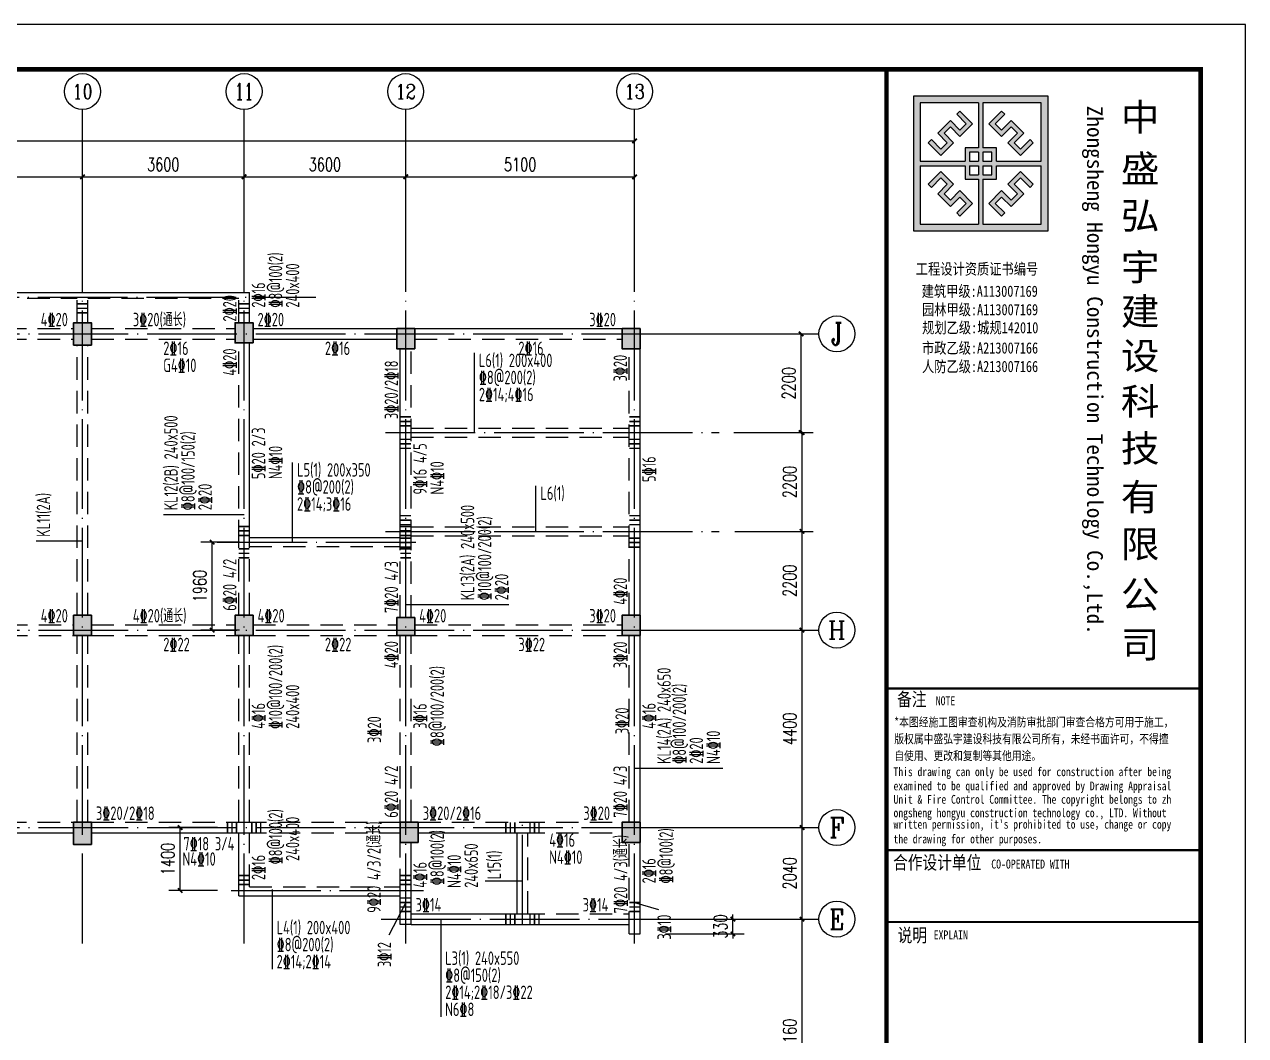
# Model space of a CAD drawing. Extents: x 1051052 to 1482120, y -981644 to -673261.
# Drawn here: x 1324556 to 1351758, y -962175 to -939644 of the extents above; entities that cross this region are included whole.
import ezdxf
from ezdxf.enums import TextEntityAlignment as Align

# ---------------------------------------------------------------- set-up
doc = ezdxf.new("R2010")
doc.units = 0
doc.header["$LTSCALE"] = 1000
doc.header["$MEASUREMENT"] = 0
doc.linetypes.add('DOTE', pattern=[2.42, 2, -0.2, 0.02, -0.2])
doc.linetypes.add('线型3', pattern=[750, 500, -250])
for name, color, linetype in [('AXIS', 3, 'Continuous'), ('AXIS_TEXT', 7, 'Continuous'), ('DOTE', 1, 'DOTE'), ('PUB_DIM', 3, 'Continuous'), ('TK', 142, 'Continuous'), ('填充', 8, 'Continuous')]:
    doc.layers.add(name, color=color, linetype=linetype)
for name, color, linetype, lineweight in [('BEAM', 4, 'Continuous', 25), ('BEAM-DASH', 4, '线型3', 25), ('BEAM-JZ-H', 2, 'Continuous', 25), ('BEAM-JZ-NUM-H', 6, 'Continuous', 25), ('BEAM-JZ-NUM-V', 6, 'Continuous', 25), ('BEAM-JZ-V', 2, 'Continuous', 25), ('BEAM-REINGJ', 1, 'Continuous', 50), ('BEAM-REINGJ-TEXT', 7, 'Continuous', 25), ('BEAM-YW-H', 7, 'Continuous', 25), ('BEAM-YW-V', 7, 'Continuous', 25), ('COLU', 2, 'Continuous', 30)]:
    doc.layers.add(name, color=color, linetype=linetype, lineweight=lineweight)
doc.layers.add('COLU-HATCH', color=7, linetype='Continuous', lineweight=25, true_color=0x5b5b5b)
doc.styles.add('_TCH_AXIS', font='COMPLEX', dxfattribs={"bigfont": 'GBCBIG'})
doc.styles.add('_TCH_DIM_T3', font='SIMPLEX', dxfattribs={"width": 0.705882, "bigfont": 'GBCBIG'})
doc.styles.add('COMPLEX', font='COMPLEX')
doc.styles.add('HYZT1', font='', dxfattribs={"width": 0.8})
doc.styles.add('HYZT2', font='simhei_0.ttf', dxfattribs={"width": 0.8})
doc.styles.add('TSSD_Dimension', font='Tssdeng.shx', dxfattribs={"width": 0.7, "bigfont": 'Hztxt.shx'})
doc.styles.get('HYZT1').set_extended_font_data('SimSun')
doc.dimstyles.new('_TCH_ARCH&&100', dxfattribs={"dimtxt": 297.5, "dimasz": 100, "dimexe": 250, "dimexo": 300, "dimgap": 126.25, "dimtad": 1, "dimdec": 0, "dimzin": 0, "dimdsep": 46, "dimtxsty": '_TCH_DIM_T3', "dimblk": 'ARCHTICK', "dimcen": 0.09, "dimclrt": 7, "dimazin": 2, "dimtfac": 1, "dimtdec": 0, "dimtix": 1, "dimtmove": 2, "dimatfit": 3, "dimfxl": 0, "dimtolj": 1, "dimtzin": 0, "dimarcsym": 0})

# ---------------------------------------------------------------- blocks, each defined once
blk = doc.blocks.new('_ArchTick')
at = {"color": 0, "linetype": 'ByBlock', "const_width": 0.4}
blk.add_lwpolyline([(-0.5, -0.5), (0.5, 0.5)], dxfattribs=at)
blk = doc.blocks.new('*D300')
at = {"layer": 'AXIS', "color": 0, "lineweight": -2, "transparency": 16777216}
for p, q in [((1340378, -959580), (1342128, -959580)), ((1341878, -964740), (1341878, -959580)), ((1340378, -964740), (1342128, -964740))]:
    blk.add_line(p, q, dxfattribs=at)
at = {"layer": 'Defpoints', "color": 0, "transparency": 16777216}
for p in [(1339378, -959580), (1341878, -959580), (1339378, -964740)]:
    blk.add_point(p, dxfattribs=at)
at = {"layer": 'AXIS', "color": 0, "lineweight": -2, "transparency": 16777216, "xscale": 100, "yscale": 100, "zscale": 100}
for p, rotation in [((1341878, -959580), 90), ((1341878, -964740), 270)]:
    blk.add_blockref('_ArchTick', p, dxfattribs=dict(at, rotation=rotation))
at = {"layer": 'AXIS', "color": 7, "transparency": 16777216, "insert": (1341603, -962160), "char_height": 297.5, "attachment_point": 5, "rotation": 90, "style": '_TCH_DIM_T3'}
blk.add_mtext('\\A1;5160', dxfattribs=at)
blk = doc.blocks.new('*D301')
at = {"layer": 'AXIS', "color": 0, "lineweight": -2, "transparency": 16777216}
for p, q in [((1340378, -957540), (1342128, -957540)), ((1341878, -959580), (1341878, -957540)), ((1340378, -959580), (1342128, -959580))]:
    blk.add_line(p, q, dxfattribs=at)
at = {"layer": 'Defpoints', "color": 0, "transparency": 16777216}
for p in [(1339378, -957540), (1341878, -957540), (1339378, -959580)]:
    blk.add_point(p, dxfattribs=at)
at = {"layer": 'AXIS', "color": 0, "lineweight": -2, "transparency": 16777216, "xscale": 100, "yscale": 100, "zscale": 100}
for p, rotation in [((1341878, -957540), 90), ((1341878, -959580), 270)]:
    blk.add_blockref('_ArchTick', p, dxfattribs=dict(at, rotation=rotation))
at = {"layer": 'AXIS', "color": 7, "transparency": 16777216, "insert": (1341603, -958560), "char_height": 297.5, "attachment_point": 5, "rotation": 90, "style": '_TCH_DIM_T3'}
blk.add_mtext('\\A1;2040', dxfattribs=at)
blk = doc.blocks.new('*D302')
at = {"layer": 'AXIS', "color": 0, "lineweight": -2, "transparency": 16777216}
for p, q in [((1340378, -953140), (1342128, -953140)), ((1341878, -957540), (1341878, -953140)), ((1340378, -957540), (1342128, -957540))]:
    blk.add_line(p, q, dxfattribs=at)
at = {"layer": 'Defpoints', "color": 0, "transparency": 16777216}
for p in [(1339378, -953140), (1341878, -953140), (1339378, -957540)]:
    blk.add_point(p, dxfattribs=at)
at = {"layer": 'AXIS', "color": 0, "lineweight": -2, "transparency": 16777216, "xscale": 100, "yscale": 100, "zscale": 100}
for p, rotation in [((1341878, -953140), 90), ((1341878, -957540), 270)]:
    blk.add_blockref('_ArchTick', p, dxfattribs=dict(at, rotation=rotation))
at = {"layer": 'AXIS', "color": 7, "transparency": 16777216, "insert": (1341603, -955340), "char_height": 297.5, "attachment_point": 5, "rotation": 90, "style": '_TCH_DIM_T3'}
blk.add_mtext('\\A1;4400', dxfattribs=at)
blk = doc.blocks.new('*D313')
at = {"layer": 'AXIS', "color": 0, "lineweight": -2, "transparency": 16777216}
for p, q in [((1322249, -944540), (1322249, -942790)), ((1325849, -944540), (1325849, -942790)), ((1322249, -943040), (1325849, -943040))]:
    blk.add_line(p, q, dxfattribs=at)
at = {"layer": 'Defpoints', "color": 0, "transparency": 16777216}
for p in [(1325849, -943040), (1322249, -945540), (1325849, -945540)]:
    blk.add_point(p, dxfattribs=at)
at = {"layer": 'AXIS', "color": 0, "lineweight": -2, "transparency": 16777216, "xscale": 100, "yscale": 100, "zscale": 100, "rotation": 180}
blk.add_blockref('_ArchTick', (1322249, -943040), dxfattribs=at)
at = {"layer": 'AXIS', "color": 0, "lineweight": -2, "transparency": 16777216, "xscale": 100, "yscale": 100, "zscale": 100}
blk.add_blockref('_ArchTick', (1325849, -943040), dxfattribs=at)
at = {"layer": 'AXIS', "color": 7, "transparency": 16777216, "insert": (1324049, -942765), "char_height": 297.5, "attachment_point": 5, "style": '_TCH_DIM_T3'}
blk.add_mtext('\\A1;3600', dxfattribs=at)
blk = doc.blocks.new('*D314')
at = {"layer": 'AXIS', "color": 0, "lineweight": -2, "transparency": 16777216}
for p, q in [((1325849, -944540), (1325849, -942790)), ((1329449, -944540), (1329449, -942790)), ((1325849, -943040), (1329449, -943040))]:
    blk.add_line(p, q, dxfattribs=at)
at = {"layer": 'Defpoints', "color": 0, "transparency": 16777216}
for p in [(1329449, -943040), (1325849, -945540), (1329449, -945540)]:
    blk.add_point(p, dxfattribs=at)
at = {"layer": 'AXIS', "color": 0, "lineweight": -2, "transparency": 16777216, "xscale": 100, "yscale": 100, "zscale": 100, "rotation": 180}
blk.add_blockref('_ArchTick', (1325849, -943040), dxfattribs=at)
at = {"layer": 'AXIS', "color": 0, "lineweight": -2, "transparency": 16777216, "xscale": 100, "yscale": 100, "zscale": 100}
blk.add_blockref('_ArchTick', (1329449, -943040), dxfattribs=at)
at = {"layer": 'AXIS', "color": 7, "transparency": 16777216, "insert": (1327649, -942765), "char_height": 297.5, "attachment_point": 5, "style": '_TCH_DIM_T3'}
blk.add_mtext('\\A1;3600', dxfattribs=at)
blk = doc.blocks.new('*D315')
at = {"layer": 'AXIS', "color": 0, "lineweight": -2, "transparency": 16777216}
for p, q in [((1329449, -944540), (1329449, -942790)), ((1333049, -944540), (1333049, -942790)), ((1329449, -943040), (1333049, -943040))]:
    blk.add_line(p, q, dxfattribs=at)
at = {"layer": 'Defpoints', "color": 0, "transparency": 16777216}
for p in [(1333049, -943040), (1329449, -945540), (1333049, -945540)]:
    blk.add_point(p, dxfattribs=at)
at = {"layer": 'AXIS', "color": 0, "lineweight": -2, "transparency": 16777216, "xscale": 100, "yscale": 100, "zscale": 100, "rotation": 180}
blk.add_blockref('_ArchTick', (1329449, -943040), dxfattribs=at)
at = {"layer": 'AXIS', "color": 0, "lineweight": -2, "transparency": 16777216, "xscale": 100, "yscale": 100, "zscale": 100}
blk.add_blockref('_ArchTick', (1333049, -943040), dxfattribs=at)
at = {"layer": 'AXIS', "color": 7, "transparency": 16777216, "insert": (1331249, -942765), "char_height": 297.5, "attachment_point": 5, "style": '_TCH_DIM_T3'}
blk.add_mtext('\\A1;3600', dxfattribs=at)
blk = doc.blocks.new('*D316')
at = {"layer": 'AXIS', "color": 0, "lineweight": -2, "transparency": 16777216}
for p, q in [((1333049, -944540), (1333049, -942790)), ((1338149, -944540), (1338149, -942790)), ((1333049, -943040), (1338149, -943040))]:
    blk.add_line(p, q, dxfattribs=at)
at = {"layer": 'Defpoints', "color": 0, "transparency": 16777216}
for p in [(1338149, -943040), (1333049, -945540), (1338149, -945540)]:
    blk.add_point(p, dxfattribs=at)
at = {"layer": 'AXIS', "color": 0, "lineweight": -2, "transparency": 16777216, "xscale": 100, "yscale": 100, "zscale": 100, "rotation": 180}
blk.add_blockref('_ArchTick', (1333049, -943040), dxfattribs=at)
at = {"layer": 'AXIS', "color": 0, "lineweight": -2, "transparency": 16777216, "xscale": 100, "yscale": 100, "zscale": 100}
blk.add_blockref('_ArchTick', (1338149, -943040), dxfattribs=at)
at = {"layer": 'AXIS', "color": 7, "transparency": 16777216, "insert": (1335599, -942765), "char_height": 297.5, "attachment_point": 5, "style": '_TCH_DIM_T3'}
blk.add_mtext('\\A1;5100', dxfattribs=at)
blk = doc.blocks.new('*D317')
at = {"layer": 'AXIS', "color": 0, "lineweight": -2, "transparency": 16777216}
for p, q in [((1299249, -943740), (1299249, -941990)), ((1338149, -943740), (1338149, -941990)), ((1299249, -942240), (1338149, -942240))]:
    blk.add_line(p, q, dxfattribs=at)
at = {"layer": 'Defpoints', "color": 0, "transparency": 16777216}
for p in [(1338149, -942240), (1299249, -945540), (1338149, -945540)]:
    blk.add_point(p, dxfattribs=at)
at = {"layer": 'AXIS', "color": 0, "lineweight": -2, "transparency": 16777216, "xscale": 100, "yscale": 100, "zscale": 100, "rotation": 180}
blk.add_blockref('_ArchTick', (1299249, -942240), dxfattribs=at)
at = {"layer": 'AXIS', "color": 0, "lineweight": -2, "transparency": 16777216, "xscale": 100, "yscale": 100, "zscale": 100}
blk.add_blockref('_ArchTick', (1338149, -942240), dxfattribs=at)
at = {"layer": 'AXIS', "color": 7, "transparency": 16777216, "insert": (1318699, -941965), "char_height": 297.5, "attachment_point": 5, "style": '_TCH_DIM_T3'}
blk.add_mtext('\\A1;38900', dxfattribs=at)
blk = doc.blocks.new('_AXISO')
blk.add_circle((0, 0), 0.5)
at = {"layer": 'AXIS_TEXT', "style": 'COMPLEX', "width": 1.041667}
blk.add_attdef('A', text='', height=0.56, dxfattribs=at).set_placement((-0.25, -0.28), (0.25, -0.28), align=Align.FIT)
blk = doc.blocks.new('*D335')
at = {"layer": 'AXIS', "color": 0, "lineweight": -2, "transparency": 16777216}
for p, q in [((1328858, -957540), (1327774, -957540)), ((1328024, -958940), (1328024, -957540)), ((1328858, -958940), (1327774, -958940))]:
    blk.add_line(p, q, dxfattribs=at)
at = {"layer": 'Defpoints', "color": 0, "transparency": 16777216}
for p in [(1328024, -957540), (1329158, -957540), (1329158, -958940)]:
    blk.add_point(p, dxfattribs=at)
at = {"layer": 'AXIS', "color": 0, "lineweight": -2, "transparency": 16777216, "xscale": 100, "yscale": 100, "zscale": 100}
for p, rotation in [((1328024, -957540), 90), ((1328024, -958940), 270)]:
    blk.add_blockref('_ArchTick', p, dxfattribs=dict(at, rotation=rotation))
at = {"layer": 'AXIS', "color": 7, "transparency": 16777216, "insert": (1327749, -958240), "char_height": 297.5, "attachment_point": 5, "rotation": 90, "style": '_TCH_DIM_T3'}
blk.add_mtext('\\A1;1400', dxfattribs=at)
blk = doc.blocks.new('*D337')
at = {"layer": 'AXIS', "color": 0, "lineweight": -2, "transparency": 16777216}
for p, q in [((1340378, -950940), (1342128, -950940)), ((1341878, -953140), (1341878, -950940)), ((1340378, -953140), (1342128, -953140))]:
    blk.add_line(p, q, dxfattribs=at)
at = {"layer": 'Defpoints', "color": 0, "transparency": 16777216}
for p in [(1340029, -950940), (1341878, -950940), (1339378, -953140)]:
    blk.add_point(p, dxfattribs=at)
at = {"layer": 'AXIS', "color": 0, "lineweight": -2, "transparency": 16777216, "xscale": 100, "yscale": 100, "zscale": 100}
for p, rotation in [((1341878, -950940), 90), ((1341878, -953140), 270)]:
    blk.add_blockref('_ArchTick', p, dxfattribs=dict(at, rotation=rotation))
at = {"layer": 'AXIS', "color": 7, "transparency": 16777216, "insert": (1341603, -952040), "char_height": 297.5, "attachment_point": 5, "rotation": 90, "style": '_TCH_DIM_T3'}
blk.add_mtext('\\A1;2200', dxfattribs=at)
blk = doc.blocks.new('*D338')
at = {"layer": 'AXIS', "color": 0, "lineweight": -2, "transparency": 16777216}
for p, q in [((1340378, -948740), (1342128, -948740)), ((1341878, -950940), (1341878, -948740)), ((1340378, -950940), (1342128, -950940))]:
    blk.add_line(p, q, dxfattribs=at)
at = {"layer": 'Defpoints', "color": 0, "transparency": 16777216}
for p in [(1340029, -948740), (1341878, -948740), (1340029, -950940)]:
    blk.add_point(p, dxfattribs=at)
at = {"layer": 'AXIS', "color": 0, "lineweight": -2, "transparency": 16777216, "xscale": 100, "yscale": 100, "zscale": 100}
for p, rotation in [((1341878, -948740), 90), ((1341878, -950940), 270)]:
    blk.add_blockref('_ArchTick', p, dxfattribs=dict(at, rotation=rotation))
at = {"layer": 'AXIS', "color": 7, "transparency": 16777216, "insert": (1341603, -949840), "char_height": 297.5, "attachment_point": 5, "rotation": 90, "style": '_TCH_DIM_T3'}
blk.add_mtext('\\A1;2200', dxfattribs=at)
blk = doc.blocks.new('*D339')
at = {"layer": 'AXIS', "color": 0, "lineweight": -2, "transparency": 16777216}
for p, q in [((1340357, -946540), (1342107, -946540)), ((1341857, -948740), (1341857, -946540)), ((1340357, -948740), (1342107, -948740))]:
    blk.add_line(p, q, dxfattribs=at)
at = {"layer": 'Defpoints', "color": 0, "transparency": 16777216}
for p in [(1339887, -946540), (1341857, -946540), (1340029, -948740)]:
    blk.add_point(p, dxfattribs=at)
at = {"layer": 'AXIS', "color": 0, "lineweight": -2, "transparency": 16777216, "xscale": 100, "yscale": 100, "zscale": 100}
for p, rotation in [((1341857, -946540), 90), ((1341857, -948740), 270)]:
    blk.add_blockref('_ArchTick', p, dxfattribs=dict(at, rotation=rotation))
at = {"layer": 'AXIS', "color": 7, "transparency": 16777216, "insert": (1341582, -947640), "char_height": 297.5, "attachment_point": 5, "rotation": 90, "style": '_TCH_DIM_T3'}
blk.add_mtext('\\A1;2200', dxfattribs=at)
blk = doc.blocks.new('A$C05385F37')
at = {"layer": 'TK'}
h = blk.add_hatch(color=256, dxfattribs=at)
h.paths.add_polyline_path([(-4400, -1600), (-7400, -1600), (-7400, -4600), (-4400, -4600)])
h.paths.add_polyline_path([(-4550, -3150), (-4550, -4450), (-5850, -4450), (-5850, -3450), (-5550, -3450), (-5550, -3150)], flags=16)
h.paths.add_polyline_path([(-4550, -3050), (-5550, -3050), (-5550, -2750), (-5850, -2750), (-5850, -1750), (-4550, -1750)], flags=16)
h.paths.add_polyline_path([(-4730, -3563), (-4801, -3634), (-5013, -3422), (-5154, -3563), (-4943, -3775), (-5225, -4058), (-5437, -3846), (-5578, -3987), (-5366, -4199), (-5437, -4270), (-5720, -3987), (-5437, -3704), (-5225, -3917), (-5084, -3775), (-5296, -3563), (-5013, -3280)], flags=0)
h.paths.add_polyline_path([(-5013, -2920), (-5296, -2637), (-5084, -2425), (-5225, -2283), (-5437, -2496), (-5720, -2213), (-5437, -1930), (-5366, -2001), (-5578, -2213), (-5437, -2354), (-5225, -2142), (-4943, -2425), (-5154, -2637), (-5013, -2778), (-4801, -2566), (-4730, -2637)], flags=0)
h.paths.add_polyline_path([(-5650, -3150), (-5650, -3350), (-5850, -3350), (-5850, -3150)], flags=16)
h.paths.add_polyline_path([(-5650, -3050), (-5850, -3050), (-5850, -2850), (-5650, -2850)], flags=16)
h.paths.add_polyline_path([(-5950, -3150), (-5950, -3350), (-6150, -3350), (-6150, -3150)], flags=16)
h.paths.add_polyline_path([(-5950, -3050), (-6150, -3050), (-6150, -2850), (-5950, -2850)], flags=16)
h.paths.add_polyline_path([(-5950, -3450), (-5950, -4450), (-7250, -4450), (-7250, -3150), (-6250, -3150), (-6250, -3450)], flags=16)
h.paths.add_polyline_path([(-5950, -2750), (-6250, -2750), (-6250, -3050), (-7250, -3050), (-7250, -1750), (-5950, -1750)], flags=16)
h.paths.add_polyline_path([(-6080, -3987), (-6363, -4270), (-6434, -4199), (-6222, -3987), (-6363, -3846), (-6575, -4058), (-6857, -3775), (-6646, -3563), (-6787, -3422), (-6999, -3634), (-7070, -3563), (-6787, -3280), (-6504, -3563), (-6716, -3775), (-6575, -3917), (-6363, -3704)], flags=0)
h.paths.add_polyline_path([(-6080, -2213), (-6363, -2496), (-6575, -2283), (-6716, -2425), (-6504, -2637), (-6787, -2920), (-7070, -2637), (-6999, -2566), (-6787, -2778), (-6646, -2637), (-6857, -2425), (-6575, -2142), (-6363, -2354), (-6222, -2213), (-6434, -2001), (-6363, -1930)], flags=0)
for points in [[(-6575, -2283), (-6363, -2496), (-6080, -2213), (-6363, -1930), (-6434, -2001), (-6222, -2213), (-6363, -2354), (-6575, -2142), (-6857, -2425), (-6646, -2637), (-6787, -2778), (-6999, -2566), (-7070, -2637), (-6787, -2920), (-6504, -2637), (-6716, -2425)], [(-5084, -2425), (-5296, -2637), (-5013, -2920), (-4730, -2637), (-4801, -2566), (-5013, -2778), (-5154, -2637), (-4943, -2425), (-5225, -2142), (-5437, -2354), (-5578, -2213), (-5366, -2001), (-5437, -1930), (-5720, -2213), (-5437, -2496), (-5225, -2283)], [(-6716, -3775), (-6504, -3563), (-6787, -3280), (-7070, -3563), (-6999, -3634), (-6787, -3422), (-6646, -3563), (-6857, -3775), (-6575, -4058), (-6363, -3846), (-6222, -3987), (-6434, -4199), (-6363, -4270), (-6080, -3987), (-6363, -3704), (-6575, -3917)], [(-5225, -3917), (-5437, -3704), (-5720, -3987), (-5437, -4270), (-5366, -4199), (-5578, -3987), (-5437, -3846), (-5225, -4058), (-4943, -3775), (-5154, -3563), (-5013, -3422), (-4801, -3634), (-4730, -3563), (-5013, -3280), (-5296, -3563), (-5084, -3775)]]:
    blk.add_hatch(color=256, dxfattribs=at).paths.add_polyline_path(points)
for p, q in [((-8000, -1000), (-1000, -1000)), ((-1000, -1000), (-1000, -26100)), ((-5950, -1750), (-5950, -2750)), ((-5850, -1750), (-5850, -2750)), ((-5950, -2850), (-5950, -3050)), ((-5850, -2850), (-5850, -3050)), ((-7250, -3050), (-6250, -3050)), ((-7250, -3150), (-6250, -3150)), ((-6150, -3050), (-5950, -3050)), ((-6150, -3150), (-5950, -3150)), ((-5950, -3150), (-5950, -3350)), ((-5850, -3050), (-5650, -3050)), ((-5850, -3150), (-5650, -3150)), ((-5850, -3150), (-5850, -3350)), ((-5550, -3050), (-4550, -3050)), ((-5550, -3150), (-4550, -3150)), ((-5950, -3450), (-5950, -4450)), ((-5850, -3450), (-5850, -4450)), ((-8000, -14800), (-1000, -14800))]:
    blk.add_line(p, q, dxfattribs=at)
for points, const_width in [([(-8000, -1000), (-8000, -41000)], 100), ([(-8000, -14800), (-1000, -14800)], 50), ([(-1000, -18400), (-8000, -18400)], 50), ([(-1000, -20000), (-8000, -20000)], 50)]:
    blk.add_lwpolyline(points, dxfattribs=dict(at, const_width=const_width))
for points in [[(-7400, -4600), (-4400, -4600), (-4400, -1600), (-7400, -1600)], [(-6504, -2637), (-6787, -2920), (-7070, -2637), (-6999, -2566), (-6787, -2778), (-6646, -2637), (-6857, -2425), (-6575, -2142), (-6363, -2354), (-6222, -2213), (-6434, -2001), (-6363, -1930), (-6080, -2213), (-6363, -2496), (-6575, -2283), (-6716, -2425)], [(-5296, -2637), (-5013, -2920), (-4730, -2637), (-4801, -2566), (-5013, -2778), (-5154, -2637), (-4943, -2425), (-5225, -2142), (-5437, -2354), (-5578, -2213), (-5366, -2001), (-5437, -1930), (-5720, -2213), (-5437, -2496), (-5225, -2283), (-5084, -2425)], [(-6504, -3563), (-6787, -3280), (-7070, -3563), (-6999, -3634), (-6787, -3422), (-6646, -3563), (-6857, -3775), (-6575, -4058), (-6363, -3846), (-6222, -3987), (-6434, -4199), (-6363, -4270), (-6080, -3987), (-6363, -3704), (-6575, -3917), (-6716, -3775)], [(-5296, -3563), (-5013, -3280), (-4730, -3563), (-4801, -3634), (-5013, -3422), (-5154, -3563), (-4943, -3775), (-5225, -4058), (-5437, -3846), (-5578, -3987), (-5366, -4199), (-5437, -4270), (-5720, -3987), (-5437, -3704), (-5225, -3917), (-5084, -3775)]]:
    blk.add_lwpolyline(points, close=True, dxfattribs=at)
for points in [[(-5950, -1750), (-7250, -1750), (-7250, -3050)], [(-4550, -3050), (-4550, -1750), (-5850, -1750)], [(-5950, -2750), (-6250, -2750), (-6250, -3050)], [(-5950, -2850), (-6150, -2850), (-6150, -3050)], [(-5550, -3050), (-5550, -2750), (-5850, -2750)], [(-5650, -3050), (-5650, -2850), (-5850, -2850)], [(-7250, -3150), (-7250, -4450), (-5950, -4450)], [(-6250, -3150), (-6250, -3450), (-5950, -3450)], [(-6150, -3150), (-6150, -3350), (-5950, -3350)], [(-5850, -4450), (-4550, -4450), (-4550, -3150)], [(-5850, -3350), (-5650, -3350), (-5650, -3150)], [(-5850, -3450), (-5550, -3450), (-5550, -3150)]]:
    blk.add_lwpolyline(points, dxfattribs=at)
at = {"layer": 'TK', "style": 'HYZT2', "width": 0.99}
blk.add_text('Zhongsheng Hongyu Construction Technology Co.,Ltd.', height=350, rotation=270, dxfattribs=at).set_placement((-3530, -1814))
at = {"layer": 'TK'}
for s, height, style, width, p in [('中', 600, 'HYZT2', 1.05, (-2778, -2366)), ('盛', 600, 'HYZT2', 1.05, (-2778, -3515)), ('弘', 600, 'HYZT2', 1.05, (-2778, -4559)), ('宇', 600, 'HYZT2', 1.05, (-2778, -5708)), ('工程设计资质证书编号', 250, 'HYZT1', 0.8, (-7346, -5574)), ('建', 600, 'HYZT2', 1.05, (-2778, -6696)), ('设', 600, 'HYZT2', 1.05, (-2778, -7687)), ('科', 600, 'HYZT2', 1.05, (-2778, -8702)), ('技', 600, 'HYZT2', 1.05, (-2778, -9744)), ('有', 600, 'HYZT2', 1.05, (-2778, -10833)), ('限', 600, 'HYZT2', 1.05, (-2778, -11880)), ('公', 600, 'HYZT2', 1.05, (-2778, -13003)), ('司', 600, 'HYZT2', 1.05, (-2778, -14115)), ('备注', 300, 'HYZT1', 0.8, (-7763, -15187)), ('NOTE', 200, 'HYZT1', 0.8, (-6902, -15171)), ('*本图经施工图审查机构及消防审批部门审查合格方可用于施工，', 200, 'HYZT1', 0.8, (-7826, -15644)), ('版权属中盛弘宇建设科技有限公司所有，未经书面许可，不得擅', 200, 'HYZT1', 0.8, (-7826, -16019)), ('自使用、更改和复制等其他用途。', 200, 'HYZT1', 0.8, (-7826, -16394)), ('This drawing can only be used for construction after being ', 196, 'HYZT1', 0.8, (-7842, -16750)), ('examined to be qualified and approved by Drawing Appraisal ', 196, 'HYZT1', 0.8, (-7842, -17066)), ('Unit & Fire Control Committee. The copyright belongs to zh', 196, 'HYZT1', 0.8, (-7842, -17365)), ('ongsheng hongyu construction technology co., LTD. Without ', 196, 'HYZT1', 0.8, (-7842, -17665)), ("written permission, it's prohibited to use，change or copy ", 196, 'HYZT1', 0.8, (-7842, -17921)), ('the drawing for other purposes.', 196, 'HYZT1', 0.8, (-7842, -18248)), ('合作设计单位', 300, 'HYZT1', 0.8, (-7852, -18825)), ('CO-OPERATED WITH', 200, 'HYZT1', 0.8, (-5665, -18809)), ('说明', 300, 'HYZT1', 0.8, (-7751, -20445)), ('EXPLAIN', 200, 'HYZT1', 0.8, (-6948, -20388))]:
    blk.add_text(s, height=height, dxfattribs=dict(at, style=style, width=width)).set_placement(p)
at = {"layer": 'TK', "style": 'HYZT1', "width": 0.8}
for s, p in [('建筑甲级:A113007169', (-5922, -5945)), ('园林甲级:A113007169', (-5915, -6355)), ('规划乙级:城规142010', (-5911, -6757)), ('市政乙级:A213007166', (-5915, -7209)), ('人防乙级:A213007166', (-5915, -7621))]:
    blk.add_text(s, height=250, dxfattribs=at).set_placement(p, align=Align.MIDDLE_CENTER)
blk = doc.blocks.new('A2K')
at = {"layer": 'TK'}
blk.add_lwpolyline([(0, 0), (59400, 0), (59400, 42000), (0, 42000)], close=True, dxfattribs=at)
at = {"layer": 'TK', "const_width": 100}
blk.add_lwpolyline([(2500, 1000), (58400, 1000), (58400, 41000), (2500, 41000)], close=True, dxfattribs=at)
at = {"color": 4}
blk.add_blockref('A$C05385F37', (59400, 42000), dxfattribs=at)
blk = doc.blocks.new('*D1346')
at = {"layer": 'Defpoints', "color": 0, "transparency": 16777216}
for p in [(1338269, -959580), (1340338, -959580), (1338269, -959910)]:
    blk.add_point(p, dxfattribs=at)
at = {"layer": 'PUB_DIM', "color": 0, "lineweight": -2, "transparency": 16777216}
for p, q in [((1338838, -959580), (1340588, -959580)), ((1340338, -959580), (1340338, -959480)), ((1340338, -959910), (1340338, -959580)), ((1338838, -959910), (1340588, -959910)), ((1340338, -959910), (1340338, -960010))]:
    blk.add_line(p, q, dxfattribs=at)
at = {"layer": 'PUB_DIM', "color": 0, "lineweight": -2, "transparency": 16777216, "xscale": 100, "yscale": 100, "zscale": 100}
for p, rotation in [((1340338, -959580), 270), ((1340338, -959910), 90)]:
    blk.add_blockref('_ArchTick', p, dxfattribs=dict(at, rotation=rotation))
at = {"layer": 'PUB_DIM', "color": 7, "transparency": 16777216, "insert": (1340063, -959745), "char_height": 297.5, "attachment_point": 5, "rotation": 90, "style": '_TCH_DIM_T3'}
blk.add_mtext('\\A1;330', dxfattribs=at)
blk = doc.blocks.new('*D1359')
at = {"layer": 'Defpoints', "color": 0, "transparency": 16777216}
for p in [(1328737, -951180), (1329649, -951180), (1329649, -953140)]:
    blk.add_point(p, dxfattribs=at)
at = {"layer": 'PUB_DIM', "color": 0, "lineweight": -2, "transparency": 16777216}
for p, q in [((1329349, -951180), (1328487, -951180)), ((1328737, -953140), (1328737, -951180)), ((1329349, -953140), (1328487, -953140))]:
    blk.add_line(p, q, dxfattribs=at)
at = {"layer": 'PUB_DIM', "color": 0, "lineweight": -2, "transparency": 16777216, "xscale": 100, "yscale": 100, "zscale": 100}
for p, rotation in [((1328737, -951180), 90), ((1328737, -953140), 270)]:
    blk.add_blockref('_ArchTick', p, dxfattribs=dict(at, rotation=rotation))
at = {"layer": 'PUB_DIM', "color": 7, "transparency": 16777216, "insert": (1328462, -952160), "char_height": 297.5, "attachment_point": 5, "rotation": 90, "style": '_TCH_DIM_T3'}
blk.add_mtext('\\A1;1960', dxfattribs=at)

msp = doc.modelspace()

# ---------------------------------------------------------------- hatches: boundary and pattern name
at = {"layer": 'COLU-HATCH', "transparency": 33554687}
for points in [[(1326048.964, -946790.042), (1326048.964, -946290.042), (1325648.964, -946290.042), (1325648.964, -946790.042)], [(1329648.964, -946740.042), (1329648.964, -946290.042), (1329248.964, -946290.042), (1329248.964, -946740.042)], [(1333248.964, -946870.042), (1333248.964, -946420.042), (1332848.964, -946420.042), (1332848.964, -946870.042)], [(1338268.964, -946870.042), (1338268.964, -946420.042), (1337868.964, -946420.042), (1337868.964, -946870.042)], [(1326048.964, -953260.042), (1326048.964, -952810.042), (1325648.964, -952810.042), (1325648.964, -953260.042)], [(1329648.964, -953260.042), (1329648.964, -952810.042), (1329248.964, -952810.042), (1329248.964, -953260.042)], [(1333248.964, -953260.042), (1333248.964, -952860.042), (1332848.964, -952860.042), (1332848.964, -953260.042)], [(1338268.964, -953260.042), (1338268.964, -952810.042), (1337868.964, -952810.042), (1337868.964, -953260.042)], [(1326048.964, -957920.042), (1326048.964, -957420.042), (1325648.964, -957420.042), (1325648.964, -957920.042)], [(1333328.964, -957870.042), (1333328.964, -957420.042), (1332928.964, -957420.042), (1332928.964, -957870.042)], [(1338268.964, -957870.042), (1338268.964, -957420.042), (1337868.964, -957420.042), (1337868.964, -957870.042)]]:
    msp.add_hatch(color=256, dxfattribs=at).paths.add_polyline_path(points, flags=0)

# ---------------------------------------------------------------- linework, layer by layer
at = {"layer": 'AXIS'}
for p, q in [((1325848.964, -945540.042), (1325848.964, -941540.042)), ((1329448.964, -945540.042), (1329448.964, -941540.042)), ((1333048.964, -945540.042), (1333048.964, -941540.042)), ((1338148.964, -945540.042), (1338148.964, -941540.042)), ((1338761.376, -946540.042), (1342254.306, -946540.042)), ((1338761.376, -953140.042), (1342254.306, -953140.042)), ((1338761.376, -957540.042), (1342254.306, -957540.042)), ((1338761.376, -959580.042), (1342254.306, -959580.042))]:
    msp.add_line(p, q, dxfattribs=at)
at = {"layer": 'BEAM'}
for p, q in [((1322248.964, -945620.042), (1325848.964, -945620.042)), ((1325848.964, -945620.042), (1329568.964, -945620.042)), ((1329568.964, -946290.042), (1329568.964, -945620.042)), ((1329648.964, -946420.042), (1332848.964, -946420.042)), ((1333248.964, -946420.042), (1337868.964, -946420.042)), ((1329568.964, -951180.042), (1329568.964, -946740.042)), ((1329648.964, -946660.042), (1332848.964, -946660.042)), ((1332928.964, -951180.042), (1332928.964, -946870.042)), ((1338268.964, -952810.042), (1338268.964, -946870.042)), ((1329568.964, -951080.042), (1332928.964, -951080.042)), ((1338268.964, -957420.042), (1338268.964, -953260.042)), ((1318848.964, -957660.042), (1325648.964, -957660.042)), ((1326048.964, -957660.042), (1329448.964, -957660.042)), ((1329328.964, -959060.042), (1329328.964, -957660.042)), ((1333328.964, -957660.042), (1335648.964, -957660.042)), ((1335528.964, -959460.042), (1335528.964, -957660.042)), ((1333168.964, -958960.042), (1333168.964, -957870.042)), ((1338268.964, -959910.042), (1338268.964, -957870.042)), ((1329328.964, -959060.042), (1332928.964, -959060.042)), ((1332928.964, -959700.042), (1332928.964, -958960.042)), ((1333168.964, -959700.042), (1333168.964, -958960.042)), ((1333168.964, -959700.042), (1332928.964, -959700.042)), ((1333168.964, -959460.042), (1335648.964, -959460.042)), ((1333168.964, -959700.042), (1335648.964, -959700.042)), ((1335648.964, -959700.042), (1338028.964, -959700.042)), ((1338028.964, -959910.042), (1338268.964, -959910.042))]:
    msp.add_line(p, q, dxfattribs=at)
at = {"layer": 'BEAM-DASH', "ltscale": 0.001}
for p, q in [((1322368.964, -945740.042), (1325728.964, -945740.042)), ((1325728.964, -946290.042), (1325728.964, -945740.042)), ((1325968.964, -946290.042), (1325968.964, -945740.042)), ((1325968.964, -945740.042), (1329328.964, -945740.042)), ((1329328.964, -946290.042), (1329328.964, -945740.042)), ((1318848.964, -946420.042), (1325648.964, -946420.042)), ((1326048.964, -946420.042), (1329248.964, -946420.042)), ((1318848.964, -946660.042), (1325648.964, -946660.042)), ((1325728.964, -952810.042), (1325728.964, -946790.042)), ((1325968.964, -952810.042), (1325968.964, -946790.042)), ((1326048.964, -946660.042), (1329248.964, -946660.042)), ((1329328.964, -951180.042), (1329328.964, -946740.042)), ((1333168.964, -951180.042), (1333168.964, -946870.042)), ((1333248.964, -946660.042), (1337868.964, -946660.042)), ((1338028.964, -952810.042), (1338028.964, -946870.042)), ((1333168.964, -948640.042), (1338028.964, -948640.042)), ((1333168.964, -948840.042), (1338028.964, -948840.042)), ((1333168.964, -950840.042), (1338028.964, -950840.042)), ((1329328.964, -952810.042), (1329328.964, -951180.042)), ((1329568.964, -952810.042), (1329568.964, -951180.042)), ((1329568.964, -951280.042), (1332928.964, -951280.042)), ((1332928.964, -952860.042), (1332928.964, -951180.042)), ((1333168.964, -951040.042), (1338028.964, -951040.042)), ((1333168.964, -952860.042), (1333168.964, -951180.042)), ((1318873.964, -953020.042), (1325648.964, -953020.042)), ((1326048.964, -953020.042), (1329248.964, -953020.042)), ((1329648.964, -953020.042), (1332848.964, -953020.042)), ((1333248.964, -953020.042), (1337868.964, -953020.042)), ((1318873.964, -953260.042), (1325648.964, -953260.042)), ((1325728.964, -957420.042), (1325728.964, -953260.042)), ((1325968.964, -957420.042), (1325968.964, -953260.042)), ((1326048.964, -953260.042), (1329248.964, -953260.042)), ((1329328.964, -957420.042), (1329328.964, -953260.042)), ((1329568.964, -957420.042), (1329568.964, -953260.042)), ((1329648.964, -953260.042), (1332848.964, -953260.042)), ((1332928.964, -957420.042), (1332928.964, -953260.042)), ((1333168.964, -957420.042), (1333168.964, -953260.042)), ((1333248.964, -953260.042), (1337868.964, -953260.042)), ((1338028.964, -957420.042), (1338028.964, -953260.042)), ((1318848.964, -957420.042), (1325648.964, -957420.042)), ((1326048.964, -957420.042), (1329448.964, -957420.042)), ((1329448.964, -957420.042), (1332928.964, -957420.042)), ((1333328.964, -957420.042), (1335648.964, -957420.042)), ((1335648.964, -957420.042), (1337868.964, -957420.042)), ((1329448.964, -957660.042), (1332928.964, -957660.042)), ((1329568.964, -958860.042), (1329568.964, -957660.042)), ((1335648.964, -957660.042), (1337868.964, -957660.042)), ((1335768.964, -959460.042), (1335768.964, -957660.042)), ((1332928.964, -958960.042), (1332928.964, -957870.042)), ((1338028.964, -959910.042), (1338028.964, -957870.042)), ((1329568.964, -958860.042), (1332928.964, -958860.042)), ((1335648.964, -959460.042), (1338028.964, -959460.042))]:
    msp.add_line(p, q, dxfattribs=at)
at = {"layer": 'BEAM-JZ-H'}
for p, q in [((1334578.964, -948740.042), (1334578.964, -946965.042)), ((1330528.964, -951180.042), (1330528.964, -949405.042)), ((1335950.807, -950940.042), (1335950.807, -949925.042)), ((1330074.248, -958916.746), (1330074.248, -960691.746)), ((1333828.964, -959580.042), (1333828.964, -961755.042))]:
    msp.add_line(p, q, dxfattribs=at)
at = {"layer": 'BEAM-JZ-V'}
for p, q in [((1329448.964, -950568.738), (1327653.964, -950568.738)), ((1325848.964, -951160.042), (1324813.964, -951160.042)), ((1335346.714, -952575.872), (1333048.964, -952575.872)), ((1338148.964, -956220.042), (1340116.065, -956220.042)), ((1335648.964, -958731.981), (1334818.488, -958731.981))]:
    msp.add_line(p, q, dxfattribs=at)
at = {"layer": 'BEAM-REINGJ', "const_width": 35}
for points in [[(1325728.964, -945870.042), (1325968.964, -945870.042)], [(1325728.964, -945970.042), (1325968.964, -945970.042)], [(1325728.964, -946070.042), (1325968.964, -946070.042)], [(1329328.964, -945870.042), (1329568.964, -945870.042)], [(1329328.964, -945970.042), (1329568.964, -945970.042)], [(1329328.964, -946070.042), (1329568.964, -946070.042)], [(1332928.964, -948390.042), (1333168.964, -948390.042)], [(1332928.964, -948490.042), (1333168.964, -948490.042)], [(1338028.964, -948390.042), (1338268.964, -948390.042)], [(1338028.964, -948490.042), (1338268.964, -948490.042)], [(1332928.964, -948590.042), (1333168.964, -948590.042)], [(1338028.964, -948590.042), (1338268.964, -948590.042)], [(1332928.964, -948890.042), (1333168.964, -948890.042)], [(1332928.964, -948990.042), (1333168.964, -948990.042)], [(1332928.964, -949090.042), (1333168.964, -949090.042)], [(1338028.964, -948890.042), (1338268.964, -948890.042)], [(1338028.964, -948990.042), (1338268.964, -948990.042)], [(1338028.964, -949090.042), (1338268.964, -949090.042)], [(1332928.964, -950590.042), (1333168.964, -950590.042)], [(1332928.964, -950690.042), (1333168.964, -950690.042)], [(1338028.964, -950590.042), (1338268.964, -950590.042)], [(1338028.964, -950690.042), (1338268.964, -950690.042)], [(1329328.964, -950830.042), (1329568.964, -950830.042)], [(1329328.964, -950930.042), (1329568.964, -950930.042)], [(1332928.964, -950790.042), (1333168.964, -950790.042)], [(1332928.964, -950830.042), (1333168.964, -950830.042)], [(1332928.964, -950930.042), (1333168.964, -950930.042)], [(1338028.964, -950790.042), (1338268.964, -950790.042)], [(1329328.964, -951030.042), (1329568.964, -951030.042)], [(1332928.964, -951030.042), (1333168.964, -951030.042)], [(1332928.964, -951090.042), (1333168.964, -951090.042)], [(1332928.964, -951190.042), (1333168.964, -951190.042)], [(1332928.964, -951290.042), (1333168.964, -951290.042)], [(1338028.964, -951090.042), (1338268.964, -951090.042)], [(1338028.964, -951190.042), (1338268.964, -951190.042)], [(1338028.964, -951290.042), (1338268.964, -951290.042)], [(1329328.964, -951330.042), (1329568.964, -951330.042)], [(1329328.964, -951430.042), (1329568.964, -951430.042)], [(1329328.964, -951530.042), (1329568.964, -951530.042)], [(1332928.964, -951330.042), (1333168.964, -951330.042)], [(1332928.964, -951430.042), (1333168.964, -951430.042)], [(1332928.964, -951530.042), (1333168.964, -951530.042)], [(1329078.964, -957420.042), (1329078.964, -957660.042)], [(1329178.964, -957420.042), (1329178.964, -957660.042)], [(1329278.964, -957420.042), (1329278.964, -957660.042)], [(1329618.964, -957420.042), (1329618.964, -957660.042)], [(1329718.964, -957420.042), (1329718.964, -957660.042)], [(1329818.964, -957420.042), (1329818.964, -957660.042)], [(1335278.964, -957420.042), (1335278.964, -957660.042)], [(1335378.964, -957420.042), (1335378.964, -957660.042)], [(1335478.964, -957420.042), (1335478.964, -957660.042)], [(1335818.964, -957420.042), (1335818.964, -957660.042)], [(1335918.964, -957420.042), (1335918.964, -957660.042)], [(1336018.964, -957420.042), (1336018.964, -957660.042)], [(1329328.964, -958610.042), (1329568.964, -958610.042)], [(1332928.964, -958610.042), (1333168.964, -958610.042)], [(1329328.964, -958710.042), (1329568.964, -958710.042)], [(1329328.964, -958810.042), (1329568.964, -958810.042)], [(1332928.964, -958710.042), (1333168.964, -958710.042)], [(1332928.964, -958810.042), (1333168.964, -958810.042)], [(1332928.964, -959110.042), (1333168.964, -959110.042)], [(1332928.964, -959210.042), (1333168.964, -959210.042)], [(1332928.964, -959210.042), (1333168.964, -959210.042)], [(1332928.964, -959310.042), (1333168.964, -959310.042)], [(1332928.964, -959310.042), (1333168.964, -959310.042)], [(1332928.964, -959410.042), (1333168.964, -959410.042)], [(1338028.964, -959210.042), (1338268.964, -959210.042)], [(1338028.964, -959310.042), (1338268.964, -959310.042)], [(1338028.964, -959410.042), (1338268.964, -959410.042)], [(1335278.964, -959460.042), (1335278.964, -959700.042)], [(1335378.964, -959460.042), (1335378.964, -959700.042)], [(1335478.964, -959460.042), (1335478.964, -959700.042)], [(1335818.964, -959460.042), (1335818.964, -959700.042)], [(1335918.964, -959460.042), (1335918.964, -959700.042)], [(1336018.964, -959460.042), (1336018.964, -959700.042)]]:
    msp.add_lwpolyline(points, dxfattribs=at)
at = {"layer": 'BEAM-REINGJ-TEXT'}
for p, q in [((1333048.964, -959210.042), (1332673.965, -959934.393)), ((1333048.964, -959410.042), (1333048.964, -959210.042)), ((1338148.964, -959410.042), (1338148.964, -959210.042)), ((1338148.964, -959210.042), (1338679.627, -959367.273))]:
    msp.add_line(p, q, dxfattribs=at)
at = {"layer": 'COLU'}
for points in [[(1326048.964, -946790.042), (1326048.964, -946290.042), (1325648.964, -946290.042), (1325648.964, -946790.042)], [(1329648.964, -946740.042), (1329648.964, -946290.042), (1329248.964, -946290.042), (1329248.964, -946740.042)], [(1333248.964, -946870.042), (1333248.964, -946420.042), (1332848.964, -946420.042), (1332848.964, -946870.042)], [(1338268.964, -946870.042), (1338268.964, -946420.042), (1337868.964, -946420.042), (1337868.964, -946870.042)], [(1326048.964, -953260.042), (1326048.964, -952810.042), (1325648.964, -952810.042), (1325648.964, -953260.042)], [(1329648.964, -953260.042), (1329648.964, -952810.042), (1329248.964, -952810.042), (1329248.964, -953260.042)], [(1333248.964, -953260.042), (1333248.964, -952860.042), (1332848.964, -952860.042), (1332848.964, -953260.042)], [(1338268.964, -953260.042), (1338268.964, -952810.042), (1337868.964, -952810.042), (1337868.964, -953260.042)], [(1326048.964, -957920.042), (1326048.964, -957420.042), (1325648.964, -957420.042), (1325648.964, -957920.042)], [(1333328.964, -957870.042), (1333328.964, -957420.042), (1332928.964, -957420.042), (1332928.964, -957870.042)], [(1338268.964, -957870.042), (1338268.964, -957420.042), (1337868.964, -957420.042), (1337868.964, -957870.042)]]:
    msp.add_lwpolyline(points, close=True, dxfattribs=at)
at = {"layer": 'DOTE'}
for p, q in [((1325848.964, -960121.396), (1325848.964, -945540.042)), ((1329448.964, -960121.396), (1329448.964, -945540.042)), ((1333048.964, -960121.396), (1333048.964, -945540.042)), ((1338148.964, -960121.396), (1338148.964, -945540.042)), ((1298235.104, -945720.042), (1331043.981, -945720.042)), ((1298248.964, -946540.042), (1339148.964, -946540.042)), ((1332599.01, -948740.042), (1340028.964, -948740.042)), ((1332599.01, -950940.042), (1340028.964, -950940.042)), ((1328851.849, -951180.042), (1333455.785, -951180.042)), ((1298248.964, -953140.042), (1339148.964, -953140.042)), ((1335648.964, -959700.042), (1335648.964, -957420.042)), ((1298248.964, -957540.042), (1339148.964, -957540.042)), ((1329157.968, -958940.042), (1333446.43, -958940.042)), ((1332502.073, -959580.042), (1339148.964, -959580.042))]:
    msp.add_line(p, q, dxfattribs=at)

# ---------------------------------------------------------------- block references
at = {"layer": 'AXIS'}
ref = msp.add_blockref('_AXISO', (1325848.964, -941140.042), dxfattribs=dict(at, xscale=800, yscale=800, zscale=800))
ref.add_attrib('A', '10', dxfattribs={"layer": 'AXIS_TEXT', "height": 328.4455, "style": '_TCH_AXIS'}).set_placement((1325622.181, -941304.265), (1326075.748, -941304.265), align=Align.FIT)
ref = msp.add_blockref('_AXISO', (1329448.964, -941140.042), dxfattribs=dict(at, xscale=800, yscale=800, zscale=800))
ref.add_attrib('A', '11', dxfattribs={"layer": 'AXIS_TEXT', "height": 368.7626, "style": '_TCH_AXIS'}).set_placement((1329238.243, -941324.424), (1329659.686, -941324.424), align=Align.FIT)
ref = msp.add_blockref('_AXISO', (1333048.964, -941140.042), dxfattribs=dict(at, xscale=800, yscale=800, zscale=800))
ref.add_attrib('A', '12', dxfattribs={"layer": 'AXIS_TEXT', "height": 328.4455, "style": '_TCH_AXIS'}).set_placement((1332822.181, -941304.265), (1333275.748, -941304.265), align=Align.FIT)
ref = msp.add_blockref('_AXISO', (1338148.964, -941140.042), dxfattribs=dict(at, xscale=800, yscale=800, zscale=800))
ref.add_attrib('A', '13', dxfattribs={"layer": 'AXIS_TEXT', "height": 328.4455, "style": '_TCH_AXIS'}).set_placement((1337922.181, -941304.265), (1338375.748, -941304.265), align=Align.FIT)
ref = msp.add_blockref('_AXISO', (1342654.306, -946540.042), dxfattribs=dict(at, xscale=800, yscale=800, zscale=800))
ref.add_attrib('A', 'J', dxfattribs={"layer": 'AXIS_TEXT', "height": 496.066, "style": '_TCH_AXIS'}).set_placement((1342524.384, -946788.075), (1342784.228, -946788.075), align=Align.FIT)
ref = msp.add_blockref('_AXISO', (1342654.306, -953140.042), dxfattribs=dict(at, xscale=800, yscale=800, zscale=800))
ref.add_attrib('A', 'H', dxfattribs={"layer": 'AXIS_TEXT', "height": 405.517, "style": '_TCH_AXIS'}).set_placement((1342461.203, -953342.801), (1342847.41, -953342.801), align=Align.FIT)
ref = msp.add_blockref('_AXISO', (1342654.306, -957540.042), dxfattribs=dict(at, xscale=800, yscale=800, zscale=800))
ref.add_attrib('A', 'F', dxfattribs={"layer": 'AXIS_TEXT', "height": 445.442, "style": '_TCH_AXIS'}).set_placement((1342484.614, -957762.763), (1342823.998, -957762.763), align=Align.FIT)
ref = msp.add_blockref('_AXISO', (1342654.306, -959580.042), dxfattribs=dict(at, xscale=800, yscale=800, zscale=800))
ref.add_attrib('A', 'E', dxfattribs={"layer": 'AXIS_TEXT', "height": 445.442, "style": '_TCH_AXIS'}).set_placement((1342484.614, -959802.763), (1342823.998, -959802.763), align=Align.FIT)
at = {"layer": '填充'}
msp.add_blockref('A2K', (1292358.453, -981643.929), dxfattribs=at)

# ---------------------------------------------------------------- texts
at = {"layer": 'BEAM-JZ-H', "style": 'TSSD_Dimension', "width": 0.7}
for s, p in [('%%1328@200(2)', (1334678.964, -947660.042)), ('2%%13214;4%%13216', (1334678.964, -948040.042)), ('%%1328@200(2)', (1330628.964, -950100.042)), ('2%%13214;3%%13216', (1330628.964, -950480.042)), ('%%1328@200(2)', (1330174.248, -960296.746)), ('2%%13214;2%%13214', (1330174.248, -960676.746)), ('%%1328@150(2)', (1333928.964, -960980.042)), ('2%%13214;2%%13218/3%%13222', (1333928.964, -961360.042)), ('N6%%1328', (1333928.964, -961740.042))]:
    msp.add_text(s, height=300, dxfattribs=at).set_placement(p)
at = {"layer": 'BEAM-JZ-NUM-H', "style": 'TSSD_Dimension', "width": 0.7}
for s, p in [('L6(1) 200x400', (1334678.964, -947280.042)), ('L5(1) 200x350', (1330628.964, -949720.042)), ('L6(1)', (1336050.807, -950240.042)), ('L4(1) 200x400', (1330174.248, -959916.746)), ('L3(1) 240x550', (1333928.964, -960600.042))]:
    msp.add_text(s, height=300, dxfattribs=at).set_placement(p)
at = {"layer": 'BEAM-JZ-NUM-V', "style": 'TSSD_Dimension', "width": 0.7}
for s, p in [('KL12(2B) 240x500', (1327968.964, -950468.738)), ('KL11(2A)', (1325128.964, -951060.042)), ('KL13(2A) 240x500', (1334575.97, -952475.872)), ('KL14(2A) 240x650', (1338955.148, -956120.042)), ('L15(1)', (1335169.396, -958693.258))]:
    msp.add_text(s, height=300, rotation=90, dxfattribs=at).set_placement(p)
at = {"layer": 'BEAM-JZ-V', "style": 'TSSD_Dimension', "width": 0.7}
for s, p in [('%%1328@100/150(2)', (1328348.964, -950468.738)), ('2%%13220', (1328728.964, -950468.738)), ('%%13210@100/200(2)', (1334955.97, -952475.872)), ('2%%13220', (1335335.97, -952475.872)), ('%%1328@100/200(2)', (1339293.489, -956120.042)), ('2%%13220', (1339673.489, -956120.042)), ('N4%%13210', (1340053.489, -956120.042))]:
    msp.add_text(s, height=300, rotation=90, dxfattribs=at).set_placement(p)
at = {"layer": 'BEAM-REINGJ-TEXT', "style": 'TSSD_Dimension', "width": 0.7}
for s, p in [('3%%13210', (1338956.693, -960037.724)), ('3%%13212', (1332723.175, -960649.88))]:
    msp.add_text(s, height=300, rotation=90, dxfattribs=at).set_placement(p)
at = {"layer": 'BEAM-YW-H', "style": 'TSSD_Dimension', "width": 0.7}
for s, p in [('4%%13220', (1324918.964, -946370.042)), ('3%%13220(通长)', (1326970.503, -946370.042)), ('2%%13220', (1329748.964, -946370.042)), ('3%%13220', (1337138.964, -946370.042)), ('4%%13220(通长)', (1326970.503, -952970.042)), ('4%%13220', (1324918.964, -952970.042)), ('4%%13220', (1329748.964, -952970.042)), ('4%%13220', (1333348.964, -952970.042)), ('3%%13220', (1337138.964, -952970.042)), ('3%%13220/2%%13218', (1326148.964, -957370.042)), ('3%%13220/2%%13216', (1333428.964, -957370.042)), ('3%%13220', (1337006.324, -957370.042)), ('3%%13214', (1333268.964, -959410.042)), ('3%%13214', (1336991.575, -959410.042))]:
    msp.add_text(s, height=300, dxfattribs=at).set_placement(p)
for s, p in [('2%%13216', (1327648.964, -946710.042)), ('2%%13216', (1331248.964, -946710.042)), ('2%%13216', (1335558.964, -946710.042)), ('G4%%13210', (1327648.964, -947090.042)), ('2%%13222', (1327648.964, -953310.042)), ('2%%13222', (1331248.964, -953310.042)), ('3%%13222', (1335558.964, -953310.042)), ('7%%13218 3/4', (1328098.062, -957750.227)), ('4%%13216', (1336246.884, -957669.468)), ('N4%%13210', (1336246.884, -958049.468)), ('N4%%13210', (1328076.939, -958090.042))]:
    msp.add_text(s, height=300, dxfattribs=at).set_placement(p, align=Align.TOP_LEFT)
at = {"layer": 'BEAM-YW-V', "style": 'TSSD_Dimension', "width": 0.7}
for s, p in [('%%1328@100(2)', (1329998.964, -945955.042)), ('240x400', (1330378.964, -945955.042)), ('2%%13216', (1329618.964, -945955.042)), ('5%%13220 2/3', (1329618.964, -949775.042)), ('N4%%13210', (1329998.964, -949775.042)), ('9%%13216 4/5', (1333218.964, -950118.483)), ('5%%13216', (1338318.964, -949840.042)), ('N4%%13210', (1333598.964, -950118.483)), ('%%13210@100/200(2)', (1329998.964, -955340.042)), ('%%1328@100/200(2)', (1333598.964, -955724.704)), ('240x400', (1330378.964, -955340.042)), ('4%%13216', (1329618.964, -955340.042)), ('3%%13216', (1333218.964, -955340.042)), ('4%%13216', (1338318.964, -955340.042)), ('%%1328@100(2)', (1329998.964, -958360.042)), ('240x400', (1330378.964, -958284.718)), ('%%1328@100(2)', (1333598.964, -958824.186)), ('%%1328@100(2)', (1338698.964, -958785.042)), ('240x650', (1334358.964, -958882.535)), ('2%%13216', (1329618.964, -958709.767)), ('4%%13216', (1333218.964, -958882.535)), ('N4%%13210', (1333978.964, -958882.535)), ('2%%13216', (1338318.964, -958785.042))]:
    msp.add_text(s, height=300, rotation=90, dxfattribs=at).set_placement(p, align=Align.TOP_LEFT)
for s, p in [('2%%13220', (1329278.964, -946265.042)), ('4%%13220', (1329278.964, -947470.042)), ('3%%13220/2%%13218', (1332878.964, -948440.042)), ('3%%13220', (1337978.964, -947600.042)), ('6%%13220 4/2', (1329278.964, -952710.042)), ('7%%13220 4/3', (1332878.964, -952760.042)), ('4%%13220', (1337978.964, -952575.827)), ('4%%13220', (1332878.964, -953990.042)), ('3%%13220', (1337978.964, -953990.042)), ('3%%13220', (1332498.964, -955655.042)), ('3%%13220', (1338019.48, -955459.875)), ('6%%13220 4/2', (1332878.964, -957320.042)), ('7%%13220 4/3', (1337978.964, -957320.042)), ('9%%13220 4/3/2(通长)', (1332491.142, -959439.589)), ('7%%13220 4/3(通长)', (1337987.092, -959450.333))]:
    msp.add_text(s, height=300, rotation=90, dxfattribs=at).set_placement(p)

# ---------------------------------------------------------------- dimensions: what is measured, and where the dimension line sits
at = {"layer": 'AXIS'}
for p1, p2, distance, picture, middle in [((1299248.964, -945540.042), (1338148.964, -945540.042), 3300, '*D317', (1318698.964, -941965.042)), ((1322248.964, -945540.042), (1325848.964, -945540.042), 2500, '*D313', (1324048.964, -942765.042)), ((1325848.964, -945540.042), (1329448.964, -945540.042), 2500, '*D314', (1327648.964, -942765.042)), ((1329448.964, -945540.042), (1333048.964, -945540.042), 2500, '*D315', (1331248.964, -942765.042)), ((1333048.964, -945540.042), (1338148.964, -945540.042), 2500, '*D316', (1335598.964, -942765.042)), ((1339377.625, -957540.042), (1339377.625, -953140.042), -2500, '*D302', (1341602.625, -955340.042)), ((1329157.968, -958940.042), (1329157.968, -957540.042), 1133.628, '*D335', (1327749.34, -958240.042)), ((1339377.625, -959580.042), (1339377.625, -957540.042), -2500, '*D301', (1341602.625, -958560.042)), ((1339377.625, -964740.042), (1339377.625, -959580.042), -2500, '*D300', (1341602.625, -962160.042))]:
    dim = msp.add_aligned_dim(p1=p1, p2=p2, distance=distance, dimstyle='_TCH_ARCH&&100', dxfattribs=at)
    dim.commit()
    dim.dimension.update_dxf_attribs({"geometry": picture, "text_midpoint": middle})
for base, p1, p2, picture, middle in [((1341856.509, -946540.042), (1340028.964, -948740.042), (1339886.714, -946540.042), '*D339', (1341581.509, -947640.042)), ((1341877.625, -948740.042), (1340028.964, -950940.042), (1340028.964, -948740.042), '*D338', (1341602.625, -949840.042)), ((1341877.625, -950940.042), (1339377.625, -953140.042), (1340028.964, -950940.042), '*D337', (1341602.625, -952040.042))]:
    dim = msp.add_linear_dim(base=base, p1=p1, p2=p2, angle=270, dimstyle='_TCH_ARCH&&100', dxfattribs=at)
    dim.commit()
    dim.dimension.update_dxf_attribs({"geometry": picture, "text_midpoint": middle})
at = {"layer": 'PUB_DIM'}
for p1, p2, distance, picture, middle in [((1329648.964, -953140.042), (1329648.964, -951180.042), 911.839, '*D1359', (1328462.126, -952160.042)), ((1338268.964, -959910.042), (1338268.964, -959580.042), -2069.258, '*D1346', (1340063.222, -959745.042))]:
    dim = msp.add_aligned_dim(p1=p1, p2=p2, distance=distance, dimstyle='_TCH_ARCH&&100', dxfattribs=at)
    dim.commit()
    dim.dimension.update_dxf_attribs({"geometry": picture, "text_midpoint": middle})

doc.saveas('drawing.dxf')
